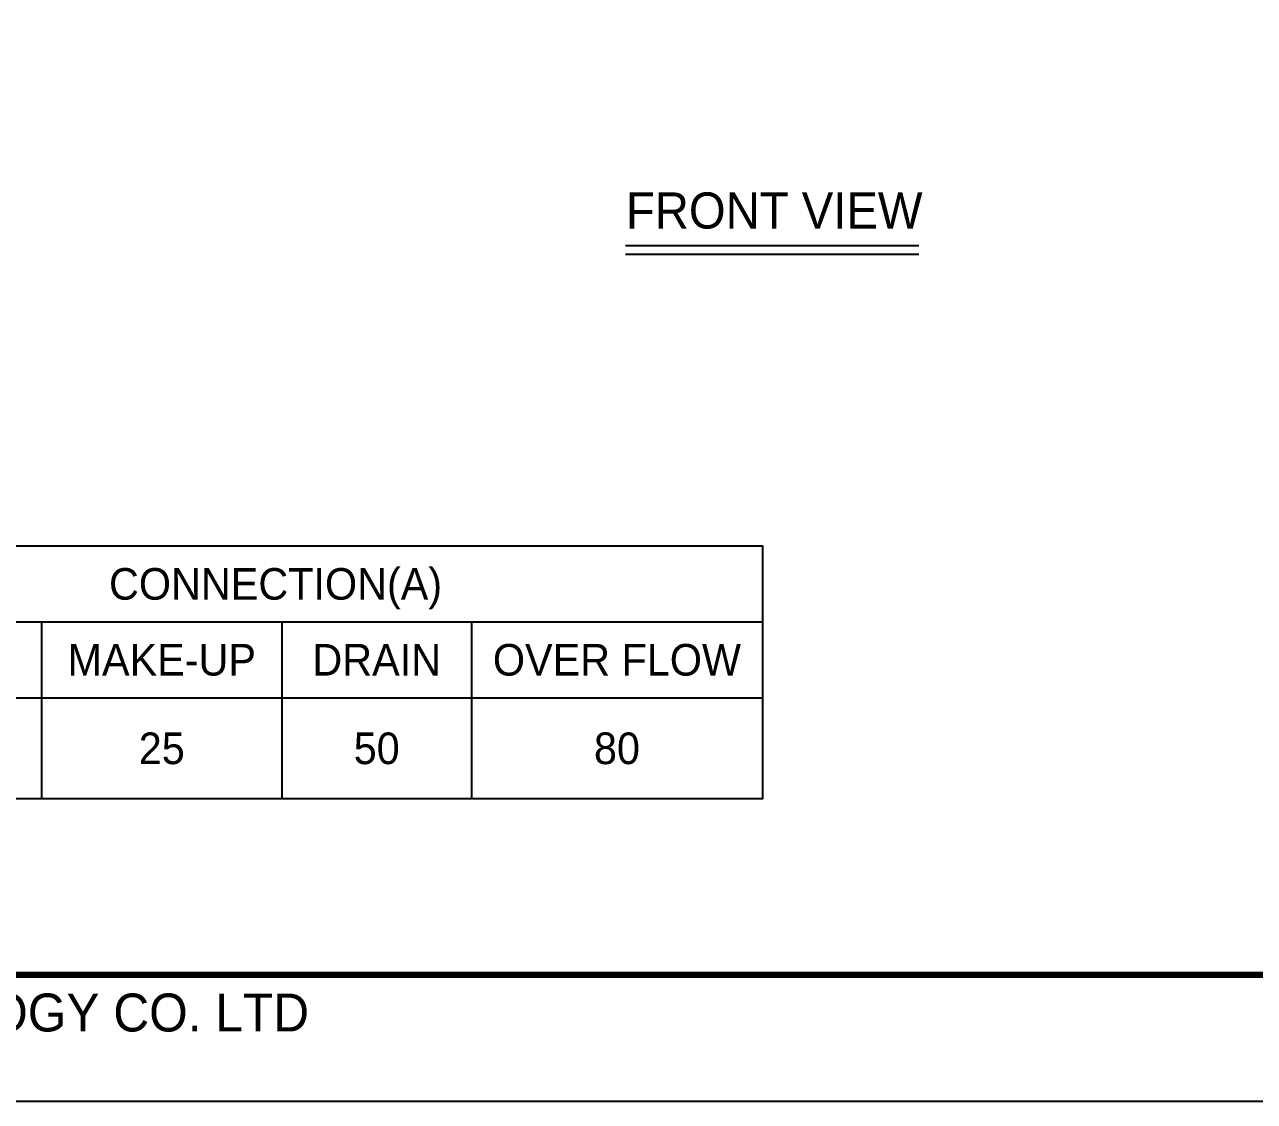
# Model space of a CAD drawing. Header units: millimetres. Extents: x -17070 to 45695, y -291348 to 34705.
# Drawn here: x 32078 to 38887, y 13910 to 19870 of the extents above; entities that cross this region are included whole.
import ezdxf
from ezdxf.enums import TextEntityAlignment as Align

# ---------------------------------------------------------------- set-up
doc = ezdxf.new("R2010")
doc.units = ezdxf.units.MM
for name, color, linetype in [('냉각탑_box', 1, 'Continuous'), ('냉각탑_form', 1, 'Continuous'), ('냉각탑_text', 3, 'Continuous')]:
    doc.layers.add(name, color=color, linetype=linetype)
doc.styles.add('돋움', font='Dotum.ttf')

msp = doc.modelspace()

# ---------------------------------------------------------------- linework, layer by layer
at = {"layer": 'Defpoints'}
msp.add_lwpolyline([(16288.1, 34704.6), (45695.3, 34704.6), (45695.3, 13909.5), (16288.1, 13909.5)], close=True, dxfattribs=at)
at = {"layer": '냉각탑_box'}
for p, q in [((35404.8, 18646.2), (37028.2, 18646.2)), ((35404.8, 18599.5), (37028.2, 18599.5)), ((30772.8, 16564), (36162.8, 16564)), ((32172.8, 16564), (32172.8, 15584)), ((33502.8, 16564), (33502.8, 15584)), ((34552.8, 16564), (34552.8, 15584)), ((21112.8, 16144), (36162.8, 16144))]:
    msp.add_line(p, q, dxfattribs=at)
msp.add_lwpolyline([(21112.8, 16984), (36162.8, 16984), (36162.8, 15584), (21112.8, 15584)], close=True, dxfattribs=at)
at = {"layer": '냉각탑_form', "const_width": 35}
msp.add_lwpolyline([(16988.3, 34004.5), (16988.3, 14609.7), (44995.1, 14609.7), (44995.1, 34004.5)], close=True, dxfattribs=at)

# ---------------------------------------------------------------- texts
at = {"layer": '냉각탑_form', "style": '돋움'}
msp.add_text('SUNG JI AIR-CONDITIONING TECHNOLOGY CO. LTD', height=210.051, dxfattribs=at).set_placement((26753, 14296.5))
at = {"layer": '냉각탑_text', "style": '돋움'}
for s, height, p in [('FRONT VIEW', 199.97, (36228.4, 18840.9)), ('CONNECTION(A)', 175, (33467.8, 16774)), ('MAKE-UP', 175, (32837.8, 16354)), ('DRAIN', 175, (34027.8, 16354)), ('OVER FLOW', 175, (35357.8, 16354)), ('25', 175, (32837.8, 15864)), ('50', 175, (34027.8, 15864)), ('80', 175, (35357.8, 15864))]:
    msp.add_text(s, height=height, dxfattribs=at).set_placement(p, align=Align.MIDDLE_CENTER)

doc.saveas('drawing.dxf')
